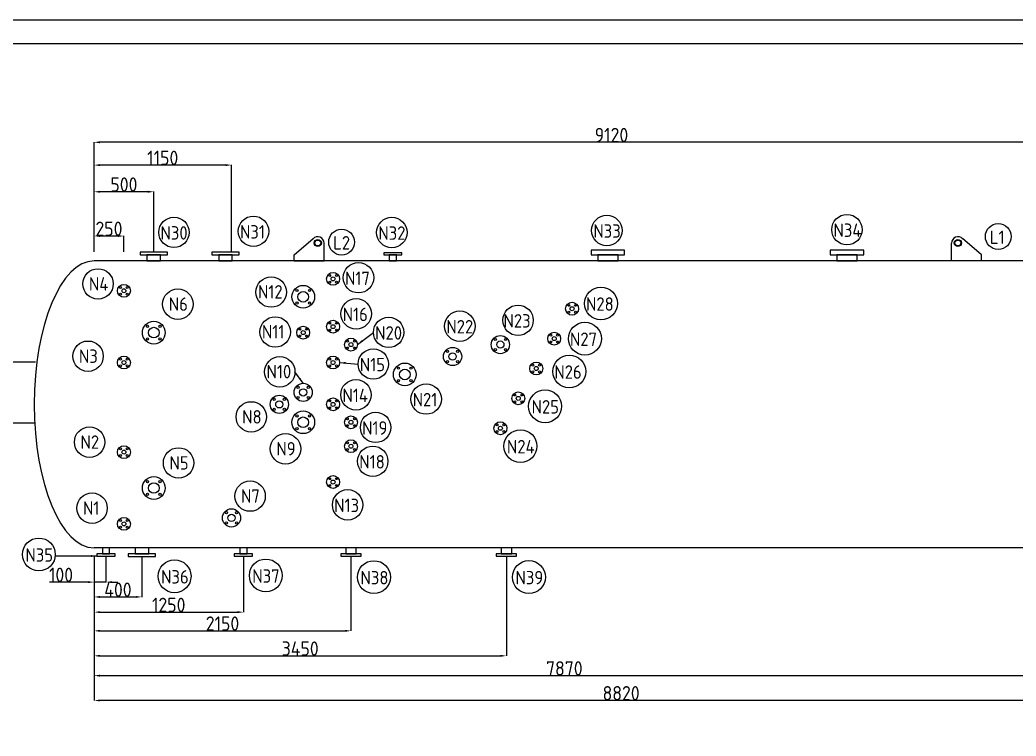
# Model space of a CAD drawing. Header units: inches. Extents: x 46059 to 66274, y -33 to 12215.
# Drawn here: x 50489 to 58824, y 6223 to 12215 of the extents above; entities that cross this region are included whole.
import ezdxf

# ---------------------------------------------------------------- set-up
doc = ezdxf.new("R2010")
doc.units = ezdxf.units.IN
doc.header["$LTSCALE"] = 40
doc.header["$MEASUREMENT"] = 0
doc.linetypes.add('CENTER2', pattern=[1.125, 0.75, -0.125, 0.125, -0.125])
doc.layers.add('fitting', color=7, linetype='CENTER2')
doc.styles.get("Standard").update_dxf_attribs({"font": 'isocp.shx', "height": 120, "bigfont": '@extfont2.shx'})
doc.dimstyles.new('ISO-25', dxfattribs={"dimtxt": 120, "dimasz": 50, "dimexe": 1.25, "dimexo": 75, "dimtad": 1, "dimtxsty": 'Standard', "dimcen": 0, "dimclrd": 1, "dimclre": 1, "dimclrt": 1, "dimazin": 0, "dimtfac": 1, "dimtmove": 0, "dimatfit": 3, "dimfxl": 1, "dimtfillclr": 1, "dimarcsym": 0})

# ---------------------------------------------------------------- blocks, each defined once
blk = doc.blocks.new('*U76')
blk.add_circle((0, 0), 7.87)
blk = doc.blocks.new('*U77')
at = {"color": 0, "linetype": 'ByBlock', "lineweight": -2, "transparency": 16777216}
blk.add_blockref('*U76', (3892.7, 2685.1), dxfattribs=at)
for p, rotation in [((3853, 2645.4), 90), ((3892.7, 2605.7), 180), ((3932.4, 2645.4), 270)]:
    blk.add_blockref('*U76', p, dxfattribs=dict(at, rotation=rotation))
blk = doc.blocks.new('*U78')
blk.add_circle((0, 0), 7.87)
blk = doc.blocks.new('*U79')
at = {"color": 0, "linetype": 'ByBlock', "lineweight": -2, "transparency": 16777216}
blk.add_blockref('*U78', (3892.7, 2685.1), dxfattribs=at)
for p, rotation in [((3853, 2645.4), 90), ((3892.7, 2605.7), 180), ((3932.4, 2645.4), 270)]:
    blk.add_blockref('*U78', p, dxfattribs=dict(at, rotation=rotation))
blk = doc.blocks.new('*U80')
blk.add_circle((0, 0), 7.87)
blk = doc.blocks.new('*U81')
at = {"color": 0, "linetype": 'ByBlock', "lineweight": -2, "transparency": 16777216}
blk.add_blockref('*U80', (3892.7, 2685.1), dxfattribs=at)
for p, rotation in [((3853, 2645.4), 90), ((3892.7, 2605.7), 180), ((3932.4, 2645.4), 270)]:
    blk.add_blockref('*U80', p, dxfattribs=dict(at, rotation=rotation))
blk = doc.blocks.new('*U82')
blk.add_circle((0, 0), 7.87)
blk = doc.blocks.new('*U83')
at = {"color": 0, "linetype": 'ByBlock', "lineweight": -2, "transparency": 16777216}
blk.add_blockref('*U82', (3892.7, 2685.1), dxfattribs=at)
for p, rotation in [((3853, 2645.4), 90), ((3892.7, 2605.7), 180), ((3932.4, 2645.4), 270)]:
    blk.add_blockref('*U82', p, dxfattribs=dict(at, rotation=rotation))
blk = doc.blocks.new('*U84')
blk.add_circle((0, 0), 9.53)
blk = doc.blocks.new('*U85')
at = {"color": 0, "linetype": 'ByBlock', "lineweight": -2, "transparency": 16777216}
for p, rotation in [((3339.6, 2662.7), 90.00000000000001), ((3339.6, 2557.3), 180), ((3444.9, 2557.3), 270)]:
    blk.add_blockref('*U84', p, dxfattribs=dict(at, rotation=rotation))
blk.add_blockref('*U84', (3444.9, 2662.7), dxfattribs=at)
blk = doc.blocks.new('*U86')
blk.add_circle((0, 0), 9.53)
blk = doc.blocks.new('*U87')
at = {"color": 0, "linetype": 'ByBlock', "lineweight": -2, "transparency": 16777216}
for p, rotation in [((3339.6, 2662.7), 90.00000000000001), ((3339.6, 2557.3), 180), ((3444.9, 2557.3), 270)]:
    blk.add_blockref('*U86', p, dxfattribs=dict(at, rotation=rotation))
blk.add_blockref('*U86', (3444.9, 2662.7), dxfattribs=at)
blk = doc.blocks.new('*U88')
blk.add_circle((0, 0), 9.55)
blk = doc.blocks.new('*U89')
at = {"color": 0, "linetype": 'ByBlock', "lineweight": -2, "transparency": 16777216}
for p, rotation in [((4289.3, 2255.2), 90), ((4410, 2255.2), 270.0000000000001), ((4349.7, 2194.8), 180)]:
    blk.add_blockref('*U88', p, dxfattribs=dict(at, rotation=rotation))
blk.add_blockref('*U88', (4349.7, 2315.5), dxfattribs=at)
blk = doc.blocks.new('*U90')
blk.add_circle((0, 0), 9.55)
blk = doc.blocks.new('*U91')
at = {"color": 0, "linetype": 'ByBlock', "lineweight": -2, "transparency": 16777216}
for p, rotation in [((4289.3, 2255.2), 90), ((4410, 2255.2), 270.0000000000001), ((4349.7, 2194.8), 180)]:
    blk.add_blockref('*U90', p, dxfattribs=dict(at, rotation=rotation))
blk.add_blockref('*U90', (4349.7, 2315.5), dxfattribs=at)
blk = doc.blocks.new('*U92')
blk.add_circle((0, 0), 9.55)
blk = doc.blocks.new('*U93')
at = {"color": 0, "linetype": 'ByBlock', "lineweight": -2, "transparency": 16777216}
for p, rotation in [((4289.3, 2255.2), 90), ((4410, 2255.2), 270.0000000000001), ((4349.7, 2194.8), 180)]:
    blk.add_blockref('*U92', p, dxfattribs=dict(at, rotation=rotation))
blk.add_blockref('*U92', (4349.7, 2315.5), dxfattribs=at)
blk = doc.blocks.new('*U97')
blk.add_circle((0, 0), 9.53)
blk = doc.blocks.new('*U98')
at = {"color": 0, "linetype": 'ByBlock', "lineweight": -2, "transparency": 16777216}
for p, rotation in [((3339.6, 2662.7), 90.00000000000001), ((3339.6, 2557.3), 180), ((3444.9, 2557.3), 270)]:
    blk.add_blockref('*U97', p, dxfattribs=dict(at, rotation=rotation))
blk.add_blockref('*U97', (3444.9, 2662.7), dxfattribs=at)
blk = doc.blocks.new('*U99')
blk.add_circle((0, 0), 7.87)
blk = doc.blocks.new('*U100')
at = {"color": 0, "linetype": 'ByBlock', "lineweight": -2, "transparency": 16777216}
blk.add_blockref('*U99', (3892.7, 2685.1), dxfattribs=at)
for p, rotation in [((3853, 2645.4), 90), ((3892.7, 2605.7), 180), ((3932.4, 2645.4), 270)]:
    blk.add_blockref('*U99', p, dxfattribs=dict(at, rotation=rotation))
blk = doc.blocks.new('*U101')
blk.add_circle((0, 0), 9.53)
blk = doc.blocks.new('*U102')
at = {"color": 0, "linetype": 'ByBlock', "lineweight": -2, "transparency": 16777216}
for p, rotation in [((3339.6, 2662.7), 90.00000000000001), ((3339.6, 2557.3), 180), ((3444.9, 2557.3), 270)]:
    blk.add_blockref('*U101', p, dxfattribs=dict(at, rotation=rotation))
blk.add_blockref('*U101', (3444.9, 2662.7), dxfattribs=at)
blk = doc.blocks.new('*U103')
blk.add_circle((0, 0), 7.87)
blk = doc.blocks.new('*U104')
at = {"color": 0, "linetype": 'ByBlock', "lineweight": -2, "transparency": 16777216}
blk.add_blockref('*U103', (3892.7, 2685.1), dxfattribs=at)
for p, rotation in [((3853, 2645.4), 90), ((3892.7, 2605.7), 180), ((3932.4, 2645.4), 270)]:
    blk.add_blockref('*U103', p, dxfattribs=dict(at, rotation=rotation))
blk = doc.blocks.new('*U105')
blk.add_circle((0, 0), 7.87)
blk = doc.blocks.new('*U106')
at = {"color": 0, "linetype": 'ByBlock', "lineweight": -2, "transparency": 16777216}
blk.add_blockref('*U105', (3892.7, 2685.1), dxfattribs=at)
for p, rotation in [((3853, 2645.4), 90), ((3892.7, 2605.7), 180), ((3932.4, 2645.4), 270)]:
    blk.add_blockref('*U105', p, dxfattribs=dict(at, rotation=rotation))
blk = doc.blocks.new('*U107')
blk.add_circle((0, 0), 7.87)
blk = doc.blocks.new('*U108')
at = {"color": 0, "linetype": 'ByBlock', "lineweight": -2, "transparency": 16777216}
blk.add_blockref('*U107', (3892.7, 2685.1), dxfattribs=at)
for p, rotation in [((3853, 2645.4), 90), ((3892.7, 2605.7), 180), ((3932.4, 2645.4), 270)]:
    blk.add_blockref('*U107', p, dxfattribs=dict(at, rotation=rotation))
blk = doc.blocks.new('*U109')
blk.add_circle((0, 0), 7.87)
blk = doc.blocks.new('*U110')
at = {"color": 0, "linetype": 'ByBlock', "lineweight": -2, "transparency": 16777216}
blk.add_blockref('*U109', (3892.7, 2685.1), dxfattribs=at)
for p, rotation in [((3853, 2645.4), 90), ((3892.7, 2605.7), 180), ((3932.4, 2645.4), 270)]:
    blk.add_blockref('*U109', p, dxfattribs=dict(at, rotation=rotation))
blk = doc.blocks.new('*U111')
blk.add_circle((0, 0), 7.87)
blk = doc.blocks.new('*U112')
at = {"color": 0, "linetype": 'ByBlock', "lineweight": -2, "transparency": 16777216}
blk.add_blockref('*U111', (3892.7, 2685.1), dxfattribs=at)
for p, rotation in [((3853, 2645.4), 90), ((3892.7, 2605.7), 180), ((3932.4, 2645.4), 270)]:
    blk.add_blockref('*U111', p, dxfattribs=dict(at, rotation=rotation))
blk = doc.blocks.new('*U113')
blk.add_circle((0, 0), 7.87)
blk = doc.blocks.new('*U114')
at = {"color": 0, "linetype": 'ByBlock', "lineweight": -2, "transparency": 16777216}
blk.add_blockref('*U113', (3892.7, 2685.1), dxfattribs=at)
for p, rotation in [((3853, 2645.4), 90), ((3892.7, 2605.7), 180), ((3932.4, 2645.4), 270)]:
    blk.add_blockref('*U113', p, dxfattribs=dict(at, rotation=rotation))
blk = doc.blocks.new('*U115')
blk.add_circle((0, 0), 7.87)
blk = doc.blocks.new('*U116')
at = {"color": 0, "linetype": 'ByBlock', "lineweight": -2, "transparency": 16777216}
blk.add_blockref('*U115', (3892.7, 2685.1), dxfattribs=at)
for p, rotation in [((3853, 2645.4), 90), ((3892.7, 2605.7), 180), ((3932.4, 2645.4), 270)]:
    blk.add_blockref('*U115', p, dxfattribs=dict(at, rotation=rotation))
blk = doc.blocks.new('*U117')
blk.add_circle((0, 0), 7.87)
blk = doc.blocks.new('*U118')
at = {"color": 0, "linetype": 'ByBlock', "lineweight": -2, "transparency": 16777216}
blk.add_blockref('*U117', (3892.7, 2685.1), dxfattribs=at)
for p, rotation in [((3853, 2645.4), 90), ((3892.7, 2605.7), 180), ((3932.4, 2645.4), 270)]:
    blk.add_blockref('*U117', p, dxfattribs=dict(at, rotation=rotation))
blk = doc.blocks.new('*U119')
blk.add_circle((0, 0), 9.53)
blk = doc.blocks.new('*U120')
at = {"color": 0, "linetype": 'ByBlock', "lineweight": -2, "transparency": 16777216}
for p, rotation in [((3339.6, 2662.7), 90.00000000000001), ((3339.6, 2557.3), 180), ((3444.9, 2557.3), 270)]:
    blk.add_blockref('*U119', p, dxfattribs=dict(at, rotation=rotation))
blk.add_blockref('*U119', (3444.9, 2662.7), dxfattribs=at)
blk = doc.blocks.new('*U121')
blk.add_circle((0, 0), 9.55)
blk = doc.blocks.new('*U122')
at = {"color": 0, "linetype": 'ByBlock', "lineweight": -2, "transparency": 16777216}
for p, rotation in [((4289.3, 2255.2), 90), ((4410, 2255.2), 270.0000000000001), ((4349.7, 2194.8), 180)]:
    blk.add_blockref('*U121', p, dxfattribs=dict(at, rotation=rotation))
blk.add_blockref('*U121', (4349.7, 2315.5), dxfattribs=at)
blk = doc.blocks.new('*U123')
blk.add_circle((0, 0), 7.87)
blk = doc.blocks.new('*U124')
at = {"color": 0, "linetype": 'ByBlock', "lineweight": -2, "transparency": 16777216}
blk.add_blockref('*U123', (3892.7, 2685.1), dxfattribs=at)
for p, rotation in [((3853, 2645.4), 90), ((3892.7, 2605.7), 180), ((3932.4, 2645.4), 270)]:
    blk.add_blockref('*U123', p, dxfattribs=dict(at, rotation=rotation))
blk = doc.blocks.new('*U125')
blk.add_circle((0, 0), 9.55)
blk = doc.blocks.new('*U126')
at = {"color": 0, "linetype": 'ByBlock', "lineweight": -2, "transparency": 16777216}
for p, rotation in [((4289.3, 2255.2), 90), ((4410, 2255.2), 270.0000000000001), ((4349.7, 2194.8), 180)]:
    blk.add_blockref('*U125', p, dxfattribs=dict(at, rotation=rotation))
blk.add_blockref('*U125', (4349.7, 2315.5), dxfattribs=at)
blk = doc.blocks.new('*U130')
blk.add_circle((0, 0), 7.87)
blk = doc.blocks.new('*U131')
at = {"color": 0, "linetype": 'ByBlock', "lineweight": -2, "transparency": 16777216}
blk.add_blockref('*U130', (3892.7, 2685.1), dxfattribs=at)
for p, rotation in [((3853, 2645.4), 90), ((3892.7, 2605.7), 180), ((3932.4, 2645.4), 270)]:
    blk.add_blockref('*U130', p, dxfattribs=dict(at, rotation=rotation))
blk = doc.blocks.new('*U132')
blk.add_circle((0, 0), 7.87)
blk = doc.blocks.new('*U133')
at = {"color": 0, "linetype": 'ByBlock', "lineweight": -2, "transparency": 16777216}
blk.add_blockref('*U132', (3892.7, 2685.1), dxfattribs=at)
for p, rotation in [((3853, 2645.4), 90), ((3892.7, 2605.7), 180), ((3932.4, 2645.4), 270)]:
    blk.add_blockref('*U132', p, dxfattribs=dict(at, rotation=rotation))
blk = doc.blocks.new('*U134')
blk.add_circle((0, 0), 7.87)
blk = doc.blocks.new('*U135')
at = {"color": 0, "linetype": 'ByBlock', "lineweight": -2, "transparency": 16777216}
blk.add_blockref('*U134', (3892.7, 2685.1), dxfattribs=at)
for p, rotation in [((3853, 2645.4), 90), ((3892.7, 2605.7), 180), ((3932.4, 2645.4), 270)]:
    blk.add_blockref('*U134', p, dxfattribs=dict(at, rotation=rotation))
blk = doc.blocks.new('*U136')
blk.add_circle((0, 0), 7.87)
blk = doc.blocks.new('*U137')
at = {"color": 0, "linetype": 'ByBlock', "lineweight": -2, "transparency": 16777216}
blk.add_blockref('*U136', (3892.7, 2685.1), dxfattribs=at)
for p, rotation in [((3853, 2645.4), 90), ((3892.7, 2605.7), 180), ((3932.4, 2645.4), 270)]:
    blk.add_blockref('*U136', p, dxfattribs=dict(at, rotation=rotation))
blk = doc.blocks.new('*D140')
at = {"color": 1, "lineweight": -2, "transparency": 16777216}
for p, q in [((51109, 10273.4), (51109, 11192.4)), ((60179, 11191.1), (51159, 11191.1)), ((60229, 10273.4), (60229, 11192.4))]:
    blk.add_line(p, q, dxfattribs=at)
at = {"color": 1, "transparency": 16777216}
for points in [[(51159, 11199.5), (51159, 11182.8), (51109, 11191.1)], [(60179, 11199.5), (60179, 11182.8), (60229, 11191.1)]]:
    blk.add_solid(points, dxfattribs=at)
at = {"layer": 'Defpoints', "color": 0, "transparency": 16777216}
for p in [(51109, 11191.1), (51109, 10198.4), (60229, 10198.4)]:
    blk.add_point(p, dxfattribs=at)
at = {"color": 1, "transparency": 16777216, "insert": (55438.4, 11251.8), "char_height": 120, "attachment_point": 5}
blk.add_mtext('9120', dxfattribs=at)
blk = doc.blocks.new('*D163')
at = {"color": 1, "lineweight": -2, "transparency": 16777216}
for p, q in [((51109, 7723.4), (51109, 7510)), ((51209, 7723.4), (51209, 7510)), ((51059, 7511.3), (50736.2, 7511.3)), ((51209, 7511.3), (51109, 7511.3)), ((51259, 7511.3), (51309, 7511.3))]:
    blk.add_line(p, q, dxfattribs=at)
at = {"color": 1, "transparency": 16777216}
for points in [[(51059, 7519.6), (51059, 7503), (51109, 7511.3)], [(51259, 7519.6), (51259, 7503), (51209, 7511.3)]]:
    blk.add_solid(points, dxfattribs=at)
at = {"layer": 'Defpoints', "color": 0, "transparency": 16777216}
for p in [(51109, 7798.4), (51209, 7798.4), (51209, 7511.3)]:
    blk.add_point(p, dxfattribs=at)
at = {"color": 1, "transparency": 16777216, "insert": (50832.9, 7571.9), "char_height": 120, "attachment_point": 5}
blk.add_mtext('100', dxfattribs=at)
blk = doc.blocks.new('*D164')
at = {"color": 1, "lineweight": -2, "transparency": 16777216}
for p, q in [((51109, 7723.4), (51109, 7385.7)), ((51509, 7723.4), (51509, 7385.7)), ((51159, 7387), (51459, 7387))]:
    blk.add_line(p, q, dxfattribs=at)
at = {"color": 1, "transparency": 16777216}
for points in [[(51159, 7395.3), (51159, 7378.7), (51109, 7387)], [(51459, 7395.3), (51459, 7378.7), (51509, 7387)]]:
    blk.add_solid(points, dxfattribs=at)
at = {"layer": 'Defpoints', "color": 0, "transparency": 16777216}
for p in [(51109, 7798.4), (51509, 7798.4), (51509, 7387)]:
    blk.add_point(p, dxfattribs=at)
at = {"color": 1, "transparency": 16777216, "insert": (51309, 7447.6), "char_height": 120, "attachment_point": 5}
blk.add_mtext('400', dxfattribs=at)
blk = doc.blocks.new('*D165')
at = {"color": 1, "lineweight": -2, "transparency": 16777216}
for p, q in [((51109, 7723.4), (51109, 7258.5)), ((52359, 7723.4), (52359, 7258.5)), ((51159, 7259.8), (52309, 7259.8))]:
    blk.add_line(p, q, dxfattribs=at)
at = {"color": 1, "transparency": 16777216}
for points in [[(51159, 7268.1), (51159, 7251.5), (51109, 7259.8)], [(52309, 7268.1), (52309, 7251.5), (52359, 7259.8)]]:
    blk.add_solid(points, dxfattribs=at)
at = {"layer": 'Defpoints', "color": 0, "transparency": 16777216}
for p in [(51109, 7798.4), (52359, 7798.4), (52359, 7259.8)]:
    blk.add_point(p, dxfattribs=at)
at = {"color": 1, "transparency": 16777216, "insert": (51734, 7320.4), "char_height": 120, "attachment_point": 5}
blk.add_mtext('1250', dxfattribs=at)
blk = doc.blocks.new('*D166')
at = {"color": 1, "lineweight": -2, "transparency": 16777216}
for p, q in [((51109, 7723.4), (51109, 7102.2)), ((53259, 7723.4), (53259, 7102.2)), ((51159, 7103.4), (53209, 7103.4))]:
    blk.add_line(p, q, dxfattribs=at)
at = {"color": 1, "transparency": 16777216}
for points in [[(51159, 7111.8), (51159, 7095.1), (51109, 7103.4)], [(53209, 7111.8), (53209, 7095.1), (53259, 7103.4)]]:
    blk.add_solid(points, dxfattribs=at)
at = {"layer": 'Defpoints', "color": 0, "transparency": 16777216}
for p in [(51109, 7798.4), (53259, 7798.4), (53259, 7103.4)]:
    blk.add_point(p, dxfattribs=at)
at = {"color": 1, "transparency": 16777216, "insert": (52184, 7164.1), "char_height": 120, "attachment_point": 5}
blk.add_mtext('2150', dxfattribs=at)
blk = doc.blocks.new('*D167')
at = {"color": 1, "lineweight": -2, "transparency": 16777216}
for p, q in [((51109, 7723.4), (51109, 6893.1)), ((54559, 7723.4), (54559, 6893.1)), ((51159, 6894.4), (54509, 6894.4))]:
    blk.add_line(p, q, dxfattribs=at)
at = {"color": 1, "transparency": 16777216}
for points in [[(51159, 6902.7), (51159, 6886), (51109, 6894.4)], [(54509, 6902.7), (54509, 6886), (54559, 6894.4)]]:
    blk.add_solid(points, dxfattribs=at)
at = {"layer": 'Defpoints', "color": 0, "transparency": 16777216}
for p in [(51109, 7798.4), (54559, 7798.4), (54559, 6894.4)]:
    blk.add_point(p, dxfattribs=at)
at = {"color": 1, "transparency": 16777216, "insert": (52834, 6955), "char_height": 120, "attachment_point": 5}
blk.add_mtext('3450', dxfattribs=at)
blk = doc.blocks.new('*D168')
at = {"color": 1, "lineweight": -2, "transparency": 16777216}
for p, q in [((51109, 7723.4), (51109, 6727.2)), ((58979, 7723.4), (58979, 6727.2)), ((51159, 6728.5), (58929, 6728.5))]:
    blk.add_line(p, q, dxfattribs=at)
at = {"color": 1, "transparency": 16777216}
for points in [[(51159, 6736.8), (51159, 6720.1), (51109, 6728.5)], [(58929, 6736.8), (58929, 6720.1), (58979, 6728.5)]]:
    blk.add_solid(points, dxfattribs=at)
at = {"layer": 'Defpoints', "color": 0, "transparency": 16777216}
for p in [(51109, 7798.4), (58979, 7798.4), (58979, 6728.5)]:
    blk.add_point(p, dxfattribs=at)
at = {"color": 1, "transparency": 16777216, "insert": (55044, 6789.1), "char_height": 120, "attachment_point": 5}
blk.add_mtext('7870', dxfattribs=at)
blk = doc.blocks.new('*D169')
at = {"color": 1, "lineweight": -2, "transparency": 16777216}
for p, q in [((51109, 7723.4), (51109, 6519.5)), ((59929, 7723.4), (59929, 6519.5)), ((59879, 6520.8), (51159, 6520.8))]:
    blk.add_line(p, q, dxfattribs=at)
at = {"color": 1, "transparency": 16777216}
for points in [[(51159, 6529.1), (51159, 6512.4), (51109, 6520.8)], [(59879, 6529.1), (59879, 6512.4), (59929, 6520.8)]]:
    blk.add_solid(points, dxfattribs=at)
at = {"layer": 'Defpoints', "color": 0, "transparency": 16777216}
for p in [(51109, 7798.4), (59929, 7798.4), (51109, 6520.8)]:
    blk.add_point(p, dxfattribs=at)
at = {"color": 1, "transparency": 16777216, "insert": (55519, 6581.4), "char_height": 120, "attachment_point": 5}
blk.add_mtext('8820', dxfattribs=at)
blk = doc.blocks.new('*D170')
at = {"color": 1, "lineweight": -2, "transparency": 16777216}
for p, q in [((51109, 10273.4), (51109, 10408.1)), ((51309, 10406.8), (51159, 10406.8)), ((51359, 10273.4), (51359, 10408.1))]:
    blk.add_line(p, q, dxfattribs=at)
at = {"color": 1, "transparency": 16777216}
for points in [[(51159, 10415.2), (51159, 10398.5), (51109, 10406.8)], [(51309, 10415.2), (51309, 10398.5), (51359, 10406.8)]]:
    blk.add_solid(points, dxfattribs=at)
at = {"layer": 'Defpoints', "color": 0, "transparency": 16777216}
for p in [(51109, 10406.8), (51109, 10198.4), (51359, 10198.4)]:
    blk.add_point(p, dxfattribs=at)
at = {"color": 1, "transparency": 16777216, "insert": (51234, 10467.5), "char_height": 120, "attachment_point": 5}
blk.add_mtext('250', dxfattribs=at)
blk = doc.blocks.new('*D171')
at = {"color": 1, "lineweight": -2, "transparency": 16777216}
for p, q in [((51109, 10273.4), (51109, 10778.4)), ((51559, 10777.2), (51159, 10777.2)), ((51609, 10273.4), (51609, 10778.4))]:
    blk.add_line(p, q, dxfattribs=at)
at = {"color": 1, "transparency": 16777216}
for points in [[(51159, 10785.5), (51159, 10768.8), (51109, 10777.2)], [(51559, 10785.5), (51559, 10768.8), (51609, 10777.2)]]:
    blk.add_solid(points, dxfattribs=at)
at = {"layer": 'Defpoints', "color": 0, "transparency": 16777216}
for p in [(51109, 10777.2), (51109, 10198.4), (51609, 10198.4)]:
    blk.add_point(p, dxfattribs=at)
at = {"color": 1, "transparency": 16777216, "insert": (51359, 10837.8), "char_height": 120, "attachment_point": 5}
blk.add_mtext('500', dxfattribs=at)
blk = doc.blocks.new('*D172')
at = {"color": 1, "lineweight": -2, "transparency": 16777216}
for p, q in [((51109, 10273.4), (51109, 11001.5)), ((52209, 11000.2), (51159, 11000.2)), ((52259, 10273.4), (52259, 11001.5))]:
    blk.add_line(p, q, dxfattribs=at)
at = {"color": 1, "transparency": 16777216}
for points in [[(51159, 11008.6), (51159, 10991.9), (51109, 11000.2)], [(52209, 11008.6), (52209, 10991.9), (52259, 11000.2)]]:
    blk.add_solid(points, dxfattribs=at)
at = {"layer": 'Defpoints', "color": 0, "transparency": 16777216}
for p in [(51109, 11000.2), (51109, 10198.4), (52259, 10198.4)]:
    blk.add_point(p, dxfattribs=at)
at = {"color": 1, "transparency": 16777216, "insert": (51684, 11060.8), "char_height": 120, "attachment_point": 5}
blk.add_mtext('1150', dxfattribs=at)

msp = doc.modelspace()

# ---------------------------------------------------------------- linework, layer by layer
at = {"ltscale": 1000}
for p, q in [((52783.984, 10248.406), (52943.508, 10385.883)), ((53033.984, 10198.406), (53033.984, 10348.406)), ((58283.984, 10198.406), (58283.984, 10348.406)), ((58533.984, 10248.406), (58374.461, 10385.883)), ((52783.984, 10198.406), (52783.984, 10248.406)), ((52783.984, 10198.406), (53033.984, 10198.406)), ((58533.984, 10198.406), (58283.984, 10198.406)), ((58533.984, 10198.406), (58533.984, 10248.406))]:
    msp.add_line(p, q, dxfattribs=at)
at = {"ltscale": 0.25}
for p, q in [((52953.626, 10362.312), (52953.626, 10362.312)), ((58364.342, 10362.312), (58364.342, 10362.312))]:
    msp.add_line(p, q, dxfattribs=at)
for p in [(51108.984, 7798.406), (60228.984, 7798.406)]:
    msp.add_line(p, (51108.984, 7798.406))
at = {"ltscale": 0.2}
msp.add_lwpolyline([(66273.849, -32.751), (46058.872, -32.751), (46058.872, 12214.906), (66273.849, 12214.906)], close=True, dxfattribs=at)
for points in [[(66101.226, 12016.071), (46286.338, 12016.071), (46259.194, 167.288), (66074.083, 167.288)], [(51494.684, 10248.073), (51723.284, 10248.073), (51723.284, 10271.949), (51494.684, 10271.949)], [(52094.684, 10248.073), (52323.284, 10248.073), (52323.284, 10271.949), (52094.684, 10271.949)], [(53685.184, 10267.456), (53532.784, 10267.456), (53532.784, 10248.406), (53685.184, 10248.406)], [(55269.284, 10288.006), (55269.284, 10248.406), (55548.684, 10248.406), (55548.684, 10288.006)], [(57269.284, 10288.006), (57269.284, 10248.406), (57548.684, 10248.406), (57548.684, 10288.006)], [(51666.134, 10248.073), (51551.834, 10248.073), (51551.834, 10198.406), (51666.134, 10198.406)], [(52266.134, 10248.073), (52151.834, 10248.073), (52151.834, 10198.406), (52266.134, 10198.406)], [(53639.134, 10248.406), (53578.834, 10248.406), (53578.834, 10198.406), (53639.134, 10198.406)], [(55324.834, 10198.406), (55493.134, 10198.406), (55493.134, 10248.406), (55324.834, 10248.406)], [(57324.834, 10198.406), (57493.134, 10198.406), (57493.134, 10248.406), (57324.834, 10248.406)], [(51178.834, 7748.406), (51239.134, 7748.406), (51239.134, 7798.406), (51178.834, 7798.406)], [(51451.834, 7748.739), (51566.134, 7748.739), (51566.134, 7798.406), (51451.834, 7798.406)], [(52328.834, 7748.406), (52389.134, 7748.406), (52389.134, 7798.406), (52328.834, 7798.406)], [(53214.534, 7748.406), (53303.434, 7748.406), (53303.434, 7798.406), (53214.534, 7798.406)], [(54514.534, 7748.406), (54603.434, 7748.406), (54603.434, 7798.406), (54514.534, 7798.406)], [(51132.784, 7729.356), (51285.184, 7729.356), (51285.184, 7748.406), (51132.784, 7748.406)], [(51623.284, 7748.739), (51394.684, 7748.739), (51394.684, 7724.863), (51623.284, 7724.863)], [(52282.784, 7729.356), (52435.184, 7729.356), (52435.184, 7748.406), (52282.784, 7748.406)], [(53174.91, 7729.356), (53343.058, 7729.356), (53343.058, 7748.406), (53174.91, 7748.406)], [(54474.91, 7729.356), (54643.058, 7729.356), (54643.058, 7748.406), (54474.91, 7748.406)]]:
    msp.add_lwpolyline(points, close=True)
for points in [[(60228.984, 10198.406), (51108.984, 10198.406)], [(50618.621, 9352.406), (50408.984, 9352.406), (50408.984, 8844.406), (50618.621, 8844.406)]]:
    msp.add_lwpolyline(points)
for centre, radius in [((57408.637, 10459.938), 127.317), ((51777.81, 10437.34), 127.317), ((52442.917, 10446.273), 127.317), ((53600.5, 10436.021), 127.317), ((55399.619, 10453.387), 127.317), ((58674.673, 10402.354), 108.086), ((53180.356, 10355.702), 108.086), ((53321.645, 10057.908), 127.317), ((51142.571, 10006.068), 127.317), ((53108.984, 10048.406), 53.975), ((51358.984, 9948.406), 53.975), ((52591.396, 9937.691), 127.317), ((53108.984, 10048.406), 16.7), ((51358.984, 9948.406), 16.7), ((51810.509, 9836.899), 127.317), ((52858.984, 9898.406), 95.25), ((52858.984, 9898.406), 44.45), ((55350.509, 9842.062), 137.5), ((53302.262, 9755.543), 127.317), ((55108.984, 9798.406), 53.975), ((54169.454, 9652.436), 127.317), ((54656.925, 9701.477), 127.317), ((55108.984, 9798.406), 16.7), ((51608.984, 9598.406), 95.25), ((52624.794, 9603.941), 127.317), ((53108.984, 9648.406), 53.975), ((53573.893, 9600.631), 127.317), ((55216.373, 9547.814), 137.5), ((51608.984, 9598.406), 44.45), ((52858.984, 9598.406), 53.975), ((52858.984, 9598.406), 16.7), ((53108.984, 9648.406), 16.7), ((54958.984, 9548.406), 53.975), ((51059.026, 9401.055), 127.317), ((53258.984, 9498.406), 53.975), ((53258.984, 9498.406), 16.7), ((54508.984, 9498.406), 76.2), ((54508.984, 9498.406), 30.15), ((54958.984, 9548.406), 16.7), ((53445.519, 9335.734), 127.317), ((54108.984, 9398.406), 76.2), ((54108.984, 9398.406), 30.15), ((51358.984, 9348.406), 53.975), ((51358.984, 9348.406), 16.7), ((52662.962, 9270.19), 127.317), ((53108.984, 9348.406), 53.975), ((53108.984, 9348.406), 16.7), ((53708.984, 9248.406), 95.25), ((54808.984, 9298.406), 53.975), ((55085.508, 9273.183), 137.5), ((53708.984, 9248.406), 44.45), ((54808.984, 9298.406), 16.7), ((52858.984, 9098.406), 76.2), ((53300.316, 9078.14), 127.317), ((53887.714, 9042.474), 127.317), ((52858.984, 9098.406), 30.15), ((54658.984, 9048.406), 53.975), ((54882.667, 8982.205), 137.5), ((52424.409, 8893.529), 127.317), ((52658.984, 8998.406), 76.2), ((52658.984, 8998.406), 30.15), ((53108.984, 8998.406), 53.975), ((53108.984, 8998.406), 16.7), ((54658.984, 9048.406), 16.7), ((52858.984, 8848.406), 95.25), ((53464.82, 8805.417), 127.317), ((52858.984, 8848.406), 44.45), ((53258.984, 8848.406), 53.975), ((53258.984, 8848.406), 16.7), ((54508.984, 8798.406), 53.975), ((51071.885, 8682.339), 127.317), ((52710.673, 8626.529), 127.317), ((54508.984, 8798.406), 16.7), ((54676.555, 8648.724), 137.5), ((53258.984, 8648.406), 53.975), ((51358.984, 8598.406), 53.975), ((51358.984, 8598.406), 16.7), ((51816.165, 8508.331), 127.317), ((53258.984, 8648.406), 16.7), ((53441.025, 8522.049), 127.317), ((51608.984, 8298.406), 95.25), ((51608.984, 8298.406), 44.45), ((52414.867, 8230.796), 127.317), ((53108.984, 8348.406), 53.975), ((53108.984, 8348.406), 16.7), ((51092.575, 8130.004), 127.317), ((53230.809, 8157.525), 127.317), ((52258.984, 8048.406), 76.2), ((51358.984, 7998.406), 53.975), ((51358.984, 7998.406), 16.7), ((52258.984, 8048.406), 30.15), ((50647.63, 7742.547), 137.5), ((51782.808, 7559.808), 137.5), ((52545.888, 7566.763), 137.5), ((53451.061, 7552.82), 137.5), ((54747.833, 7553.178), 137.5)]:
    msp.add_circle(centre, radius)
at = {"ltscale": 1000}
for centre, radius in [((52980.984, 10348.406), 30.163), ((52980.984, 10348.406), 24.625), ((58336.984, 10348.406), 30.163), ((58336.984, 10348.406), 24.625)]:
    msp.add_circle(centre, radius, dxfattribs=at)
for centre, start, end in [((52980.984, 10348.406), 0, 138.1383348), ((58336.984, 10348.406), 41.8616652, 180)]:
    msp.add_arc(centre, 53, start, end, dxfattribs=at)
msp.add_ellipse((51108.984, 8998.406), major_axis=(0, 1200), ratio=0.41666667, start_param=6.28318531, end_param=9.42477796)

# ---------------------------------------------------------------- block references
at = {"rotation": 45}
for name, p in [('*U108', (52227.029, 5425.297)), ('*U77', (50477.029, 5325.297)), ('*U137', (54227.029, 5175.297)), ('*U104', (52227.029, 5025.297)), ('*U100', (51977.029, 4975.297)), ('*U126', (53027.958, 4828.051)), ('*U135', (54077.029, 4925.297)), ('*U118', (52377.029, 4875.297)), ('*U122', (52627.958, 4728.051)), ('*U79', (50477.029, 4725.297)), ('*U106', (52227.029, 4725.297)), ('*U133', (53927.029, 4675.297)), ('*U93', (51377.958, 4428.051)), ('*U91', (51177.958, 4328.051)), ('*U131', (53777.029, 4425.297)), ('*U110', (52227.029, 4375.297)), ('*U116', (52377.029, 4225.297)), ('*U124', (53627.029, 4175.297)), ('*U114', (52377.029, 4025.297)), ('*U81', (50477.029, 3975.297)), ('*U112', (52227.029, 3725.297)), ('*U89', (50777.958, 3378.051)), ('*U83', (50477.029, 3375.297))]:
    msp.add_blockref(name, p, dxfattribs=at)
for name, p in [('*U102', (49466.719, 7288.423)), ('*U85', (48216.719, 6988.423)), ('*U120', (50316.719, 6638.423)), ('*U98', (49466.719, 6238.423)), ('*U87', (48216.719, 5688.423))]:
    msp.add_blockref(name, p)

# ---------------------------------------------------------------- texts
at = {"layer": 'fitting'}
for s, p in [('N33', (55286.816, 10392.529)), ('N34', (57295.833, 10399.08)), ('N30', (51665.007, 10376.482)), ('N31', (52330.113, 10385.415)), ('N32', (53487.696, 10375.163)), ('L1', (58604.054, 10340.506)), ('L2', (53109.737, 10293.854)), ('N17', (53208.842, 9997.049)), ('N4', (51066.375, 9949.962)), ('N12', (52480.592, 9883.506)), ('N6', (51734.313, 9780.792)), ('N28', (55225.138, 9781.204)), ('N16', (53189.459, 9694.685)), ('N23', (54534.988, 9640.619)), ('N22', (54056.651, 9591.578)), ('N11', (52513.99, 9549.756)), ('N20', (53461.09, 9539.773)), ('N27', (55091.001, 9486.956)), ('N3', (50982.83, 9344.949)), ('N15', (53332.716, 9274.876)), ('N10', (52552.159, 9216.005)), ('N26', (54960.136, 9212.325)), ('N14', (53187.513, 9017.282)), ('N21', (53774.911, 8981.616)), ('N25', (54769.864, 8921.347)), ('N8', (52348.213, 8837.423)), ('N19', (53352.017, 8744.559)), ('N2', (50995.689, 8626.233)), ('N9', (52634.478, 8570.422)), ('N24', (54563.752, 8587.866)), ('N5', (51739.969, 8452.225)), ('N18', (53328.221, 8461.191)), ('N7', (52338.671, 8174.689)), ('N1', (51016.379, 8073.898)), ('N13', (53118.006, 8096.667)), ('N35', (50534.826, 7681.688)), ('N36', (51670.005, 7498.95)), ('N37', (52433.085, 7505.905)), ('N38', (53338.258, 7491.962)), ('N39', (54635.029, 7492.319))]:
    msp.add_text(s, height=112.5, dxfattribs=at).set_placement(p)

# ---------------------------------------------------------------- dimensions: what is measured, and where the dimension line sits
for base, p1, p2, picture, middle in [((51108.984, 11191.127), (60228.984, 10198.406), (51108.984, 10198.406), '*D140', (55438.382, 11191.127)), ((51108.984, 10406.826), (51358.984, 10198.406), (51108.984, 10198.406), '*D170', (51233.984, 10406.826)), ((51208.984, 7511.289), (51108.984, 7798.406), (51208.984, 7798.406), '*D163', (50832.882, 7511.289))]:
    dim = msp.add_linear_dim(base=base, p1=p1, p2=p2, dimstyle='ISO-25')
    dim.commit()
    dim.dimension.update_dxf_attribs({"geometry": picture, "text_midpoint": middle, "dimtype": 160})
for base, p1, p2, picture, middle in [((51108.984, 11000.223), (52258.984, 10198.406), (51108.984, 10198.406), '*D172', (51683.984, 11060.848)), ((51108.984, 10777.156), (51608.984, 10198.406), (51108.984, 10198.406), '*D171', (51358.984, 10837.781)), ((51508.984, 7386.995), (51108.984, 7798.406), (51508.984, 7798.406), '*D164', (51308.984, 7447.62)), ((52358.984, 7259.785), (51108.984, 7798.406), (52358.984, 7798.406), '*D165', (51733.984, 7320.422)), ((53258.984, 7103.417), (51108.984, 7798.406), (53258.984, 7798.406), '*D166', (52183.984, 7164.054)), ((54558.984, 6894.382), (51108.984, 7798.406), (54558.984, 7798.406), '*D167', (52833.984, 6955.007)), ((58978.984, 6728.482), (51108.984, 7798.406), (58978.984, 7798.406), '*D168', (55043.984, 6789.107)), ((51108.984, 6520.762), (59928.984, 7798.406), (51108.984, 7798.406), '*D169', (55518.984, 6581.399))]:
    dim = msp.add_linear_dim(base=base, p1=p1, p2=p2, dimstyle='ISO-25')
    dim.commit()
    dim.dimension.update_dxf_attribs({"geometry": picture, "text_midpoint": middle})

# ---------------------------------------------------------------- leaders
for points in [[(53312.959, 9498.406), (53446.577, 9600.631)], [(53162.959, 9348.406), (53318.203, 9335.734)], [(52858.984, 9174.606), (52790.279, 9270.19)], [(51132.784, 7729.356), (50784.495, 7729.356)]]:
    msp.add_leader(points, dimstyle='ISO-25', override={"dimgap": 0.625, "dimtad": 0})

doc.saveas('drawing.dxf')
